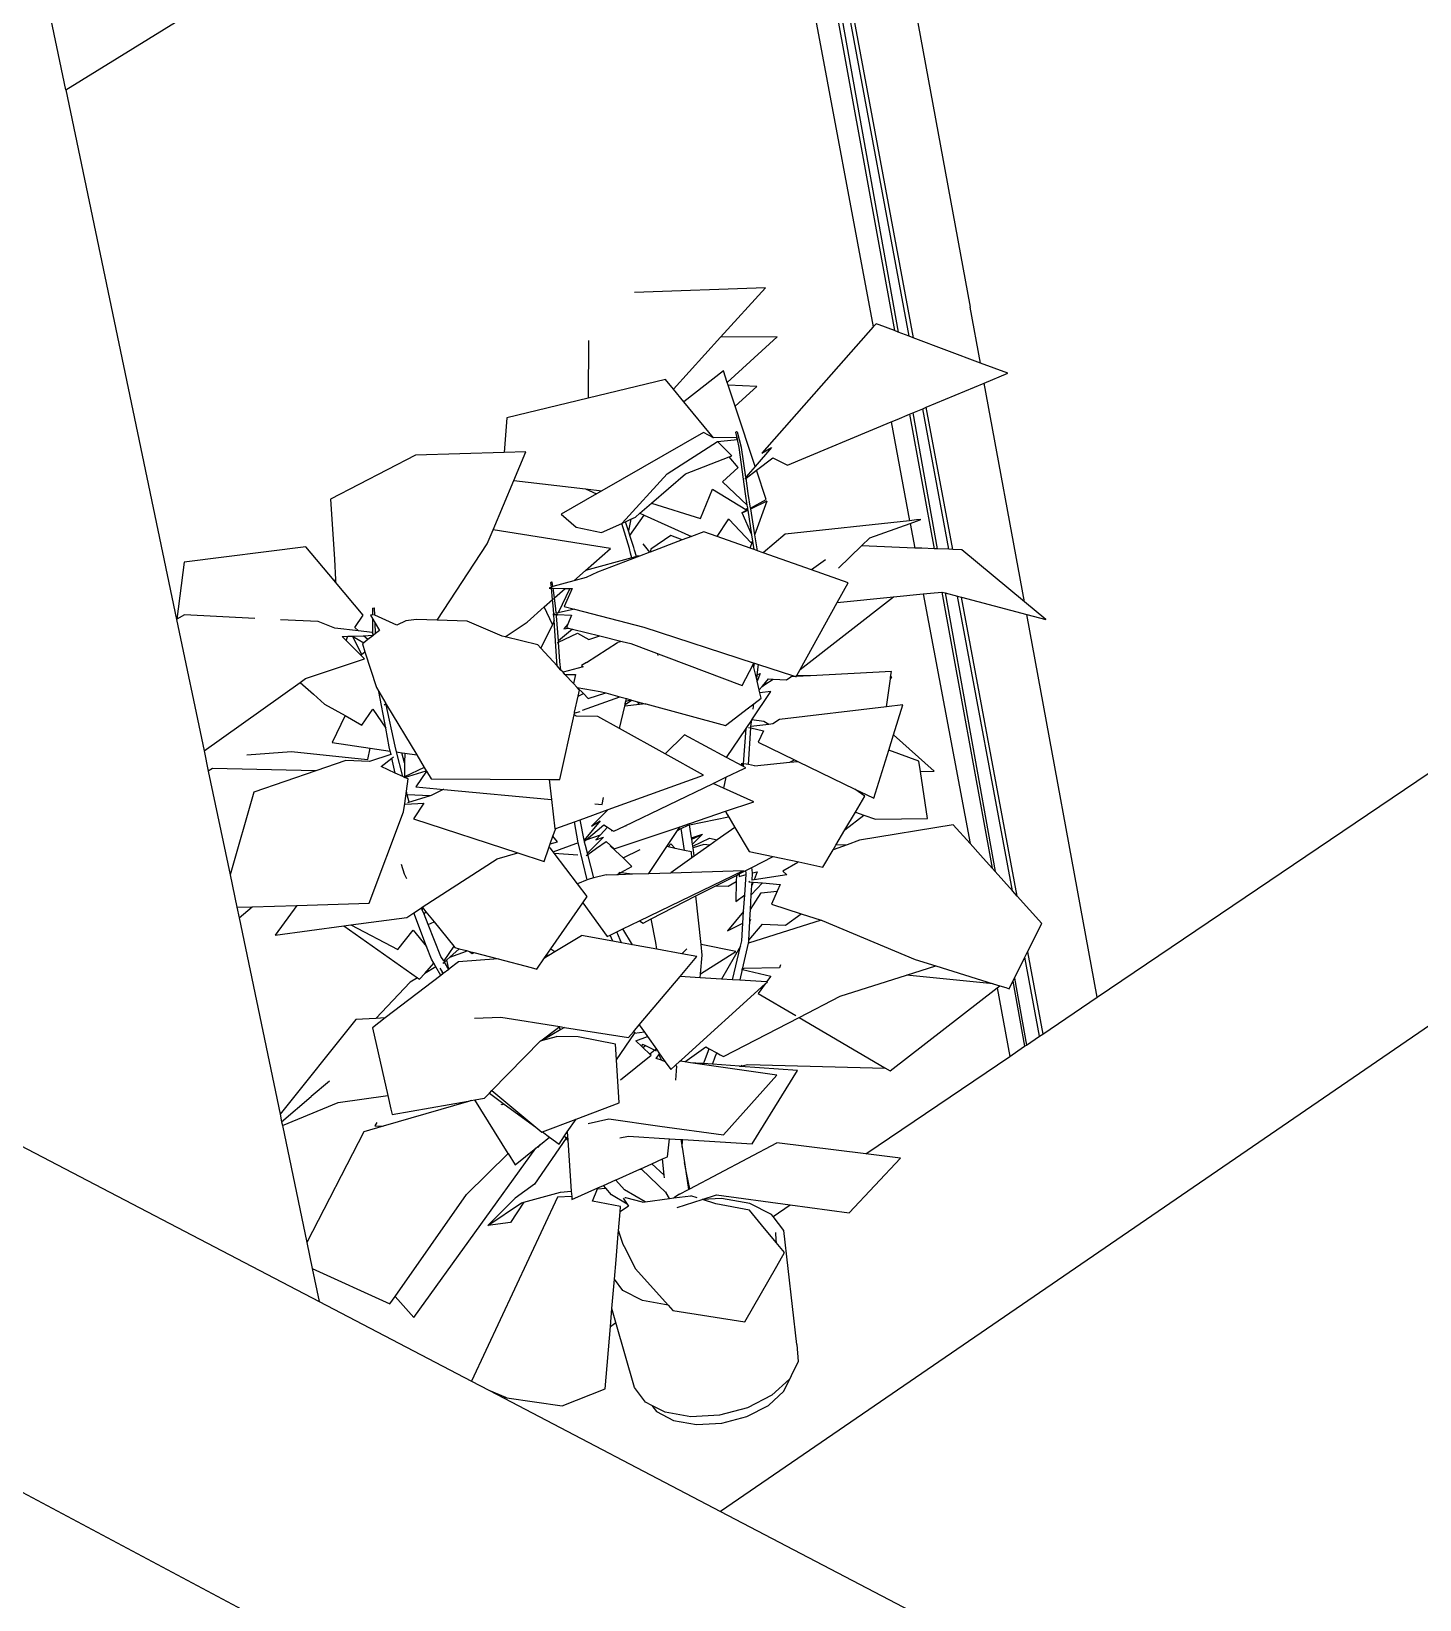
# Model space of a CAD drawing. Header units: millimetres. Extents: x -650 to 3773, y 316 to 2389.
# Drawn here: x 1411.3 to 1486.2, y 1873.1 to 1957.7 of the extents above; entities that cross this region are included whole.
import ezdxf

# ---------------------------------------------------------------- set-up
doc = ezdxf.new("R2010")
doc.units = ezdxf.units.MM

# ---------------------------------------------------------------- blocks, each defined once
blk = doc.blocks.new('A$Ca364616d')
for p, q in [((472.182, 420.642), (287.109, 293.723)), ((251.813, 370.407), (245.608, 400.104)), ((293.642, 396.293), (300.581, 358.678)), ((297.292, 357.121), (290.375, 394.271)), ((290.547, 394.377), (297.512, 357.037)), ((289.843, 393.941), (296.489, 357.423)), ((290.098, 394.099), (296.701, 357.343)), ((251.813, 370.407), (288.692, 393.229)), ((288.692, 393.229), (295.356, 357.614)), ((251.813, 370.407), (257.783, 341.839)), ((289.542, 359.727), (282.47, 359.477)), ((287.122, 357.064), (289.542, 359.727)), ((301.134, 355.671), (300.581, 358.678)), ((284.572, 354.257), (287.122, 357.064)), ((290.169, 357.088), (287.122, 357.064)), ((287.474, 354.625), (290.169, 357.088)), ((295.356, 357.614), (289.345, 350.807)), ((295.513, 357.792), (295.356, 357.614)), ((295.672, 357.732), (295.513, 357.792)), ((296.489, 357.423), (295.672, 357.732)), ((296.701, 357.343), (296.489, 357.423)), ((297.292, 357.121), (296.701, 357.343)), ((297.512, 357.037), (297.292, 357.121)), ((301.134, 355.671), (297.512, 357.037)), ((280.002, 356.881), (279.969, 353.766)), ((302.604, 355.116), (301.134, 355.671)), ((284.143, 354.776), (279.969, 353.766)), ((284.572, 354.257), (284.143, 354.776)), ((287.269, 355.242), (285.131, 353.58)), ((287.474, 354.625), (287.269, 355.242)), ((287.525, 354.474), (287.474, 354.625)), ((289.075, 354.413), (287.525, 354.474)), ((287.901, 353.345), (287.525, 354.474)), ((298.211, 353.283), (301.333, 354.586)), ((301.333, 354.586), (302.604, 355.116)), ((303.503, 342.79), (301.333, 354.586)), ((279.969, 353.766), (275.59, 352.707)), ((285.131, 353.58), (284.572, 354.257)), ((287.901, 353.345), (289.075, 354.413)), ((286.736, 351.641), (285.131, 353.58)), ((288.982, 350.096), (287.901, 353.345)), ((296.645, 352.63), (297.311, 352.908)), ((297.311, 352.908), (297.485, 352.98)), ((297.311, 352.908), (298.631, 345.651)), ((297.485, 352.98), (298.021, 353.204)), ((297.485, 352.98), (298.803, 345.645)), ((298.021, 353.204), (298.211, 353.283)), ((299.432, 345.621), (298.021, 353.204)), ((299.638, 345.613), (298.211, 353.283)), ((275.59, 352.707), (275.446, 350.851)), ((287.937, 351.937), (287.981, 351.969)), ((288.022, 351.568), (287.937, 351.937)), ((287.981, 351.969), (288.023, 351.949)), ((288.251, 351.122), (288.023, 351.949)), ((290.723, 350.159), (296.315, 352.492)), ((296.315, 352.492), (296.645, 352.63)), ((296.315, 352.492), (297.311, 347.166)), ((286.19, 351.929), (280.714, 348.779)), ((284.238, 349.687), (286.957, 351.439)), ((286.732, 351.641), (286.19, 351.929)), ((286.736, 351.641), (286.732, 351.641)), ((287.976, 351.644), (286.736, 351.641)), ((286.957, 351.439), (288.026, 351.548)), ((287.721, 350.662), (286.957, 351.439)), ((288.022, 351.568), (287.976, 351.644)), ((288.033, 351.549), (288.022, 351.568)), ((288.026, 351.548), (288.033, 351.549)), ((288.128, 351.107), (288.026, 351.548)), ((288.463, 348.618), (288.128, 351.107)), ((288.482, 349.52), (288.251, 351.122)), ((289.867, 351.115), (288.982, 350.096)), ((289.345, 350.807), (289.867, 351.115)), ((270.667, 350.699), (266.091, 348.324)), ((275.446, 350.851), (270.667, 350.699)), ((276.611, 350.888), (275.446, 350.851)), ((275.964, 349.34), (276.611, 350.888)), ((285.231, 349.687), (287.589, 350.61)), ((287.589, 350.61), (287.721, 350.662)), ((288.064, 350.036), (287.589, 350.61)), ((289.053, 349.884), (289.935, 350.56)), ((289.935, 350.56), (290.723, 350.159)), ((281.811, 347.031), (284.238, 349.687)), ((283.393, 348.103), (285.231, 349.687)), ((287.226, 349.258), (288.064, 350.036)), ((288.434, 349.447), (288.445, 349.418)), ((288.445, 349.418), (288.492, 349.454)), ((288.982, 350.096), (288.482, 349.52)), ((288.492, 349.454), (288.482, 349.52)), ((288.492, 349.454), (289.053, 349.884)), ((288.612, 348.624), (288.492, 349.454)), ((289.053, 349.884), (289.045, 349.909)), ((289.579, 348.305), (289.053, 349.884)), ((274.847, 346.668), (275.964, 349.34)), ((275.964, 349.34), (279.831, 348.883)), ((280.428, 348.615), (278.529, 347.522)), ((279.831, 348.883), (280.428, 348.615)), ((279.831, 348.883), (280.714, 348.779)), ((280.714, 348.779), (280.428, 348.615)), ((286.03, 347.289), (286.677, 348.858)), ((286.677, 348.858), (288.488, 347.774)), ((288.557, 348.008), (287.226, 349.258)), ((288.557, 348.008), (288.463, 348.618)), ((288.738, 347.849), (288.612, 348.624)), ((266.091, 348.324), (266.295, 345.092)), ((282.767, 347.563), (283.393, 348.103)), ((283.393, 348.103), (286.03, 347.289)), ((288.28, 347.601), (288.594, 347.771)), ((288.287, 347.585), (288.599, 347.737)), ((288.488, 347.774), (288.58, 347.863)), ((288.58, 347.863), (288.557, 348.008)), ((288.594, 347.771), (288.58, 347.863)), ((288.599, 347.737), (288.594, 347.771)), ((288.804, 346.405), (288.599, 347.737)), ((288.738, 347.849), (289.579, 348.305)), ((288.744, 347.808), (288.738, 347.849)), ((288.744, 347.808), (289.622, 348.236)), ((288.972, 346.41), (288.744, 347.808)), ((288.972, 346.41), (289.622, 348.236)), ((278.529, 347.522), (279.331, 346.807)), ((280.705, 346.527), (281.79, 347.022)), ((281.79, 347.022), (281.811, 347.031)), ((282.198, 345.663), (281.79, 347.022)), ((281.811, 347.031), (281.988, 347.112)), ((281.988, 347.112), (282.282, 347.245)), ((282.148, 346.622), (281.988, 347.112)), ((282.282, 347.245), (282.148, 346.622)), ((282.229, 346.374), (282.994, 347.461)), ((282.282, 347.245), (282.529, 347.358)), ((282.529, 347.358), (282.767, 347.563)), ((282.767, 347.563), (282.994, 347.461)), ((282.994, 347.461), (285.544, 346.314)), ((286.942, 346.308), (287.523, 347.212)), ((287.523, 347.212), (287.553, 347.259)), ((287.523, 347.212), (287.573, 347.237)), ((287.553, 347.259), (287.573, 347.237)), ((287.573, 347.237), (288.757, 345.986)), ((288.287, 347.585), (288.28, 347.601)), ((288.804, 346.405), (288.287, 347.585)), ((297.311, 347.166), (290.595, 346.438)), ((295.159, 346.233), (297.338, 347.021)), ((297.679, 347.206), (297.311, 347.166)), ((297.338, 347.021), (297.69, 347.148)), ((297.338, 347.021), (297.587, 345.691)), ((297.923, 347.232), (297.679, 347.206)), ((297.69, 347.148), (297.923, 347.232)), ((274.533, 345.917), (274.847, 346.668)), ((281.176, 345.674), (274.847, 346.668)), ((279.331, 346.807), (280.705, 346.527)), ((282.224, 346.387), (282.148, 346.622)), ((282.207, 346.363), (282.221, 346.364)), ((282.221, 346.364), (282.229, 346.374)), ((282.444, 345.711), (282.229, 346.374)), ((285.049, 346.127), (283.314, 345.47)), ((284.437, 346.368), (283.355, 345.624)), ((285.049, 346.127), (284.437, 346.368)), ((285.544, 346.314), (285.049, 346.127)), ((286.209, 346.566), (285.544, 346.314)), ((286.942, 346.308), (286.209, 346.566)), ((288.713, 345.684), (286.942, 346.308)), ((288.713, 345.684), (288.844, 346.051)), ((288.757, 345.986), (288.844, 346.051)), ((288.857, 346.06), (288.804, 346.405)), ((288.844, 346.051), (288.857, 346.06)), ((288.926, 345.608), (288.857, 346.06)), ((289.113, 345.543), (288.972, 346.41)), ((290.595, 346.438), (289.413, 345.437)), ((294.711, 345.8), (295.159, 346.233)), ((264.755, 345.763), (258.187, 344.922)), ((266.287, 343.933), (264.755, 345.763)), ((271.842, 341.805), (274.533, 345.917)), ((279.83, 344.479), (281.176, 345.674)), ((282.333, 345.167), (279.83, 344.479)), ((282.752, 345.256), (280.475, 344.394)), ((282.265, 345.417), (282.198, 345.663)), ((282.333, 345.167), (282.265, 345.417)), ((282.585, 345.237), (282.333, 345.167)), ((282.484, 345.578), (282.444, 345.711)), ((282.585, 345.237), (282.484, 345.578)), ((282.623, 345.247), (282.585, 345.237)), ((282.752, 345.256), (282.623, 345.247)), ((283.304, 345.466), (282.752, 345.256)), ((283.304, 345.466), (282.95, 345.922)), ((283.314, 345.47), (283.304, 345.466)), ((283.355, 345.624), (283.314, 345.47)), ((288.926, 345.608), (288.713, 345.684)), ((289.113, 345.543), (288.926, 345.608)), ((289.413, 345.437), (289.113, 345.543)), ((292.024, 344.516), (289.413, 345.437)), ((293.473, 344.604), (294.711, 345.8)), ((297.587, 345.691), (294.711, 345.8)), ((297.971, 345.676), (297.587, 345.691)), ((298.631, 345.651), (297.971, 345.676)), ((298.803, 345.645), (298.631, 345.651)), ((299.432, 345.621), (298.803, 345.645)), ((299.638, 345.613), (299.432, 345.621)), ((300.127, 345.594), (299.638, 345.613)), ((303.503, 342.79), (300.127, 345.594)), ((258.187, 344.922), (257.799, 341.847)), ((266.295, 345.092), (266.351, 343.967)), ((279.202, 343.921), (279.83, 344.479)), ((280.475, 344.394), (279.872, 344.104)), ((292.775, 345.046), (292.024, 344.516)), ((293.991, 343.822), (292.024, 344.516)), ((266.351, 343.967), (266.287, 343.933)), ((266.357, 343.85), (266.287, 343.933)), ((266.351, 343.967), (266.357, 343.85)), ((267.845, 342.073), (266.357, 343.85)), ((277.992, 343.586), (277.87, 343.528)), ((277.87, 343.528), (277.998, 343.526)), ((277.966, 343.835), (278.005, 343.859)), ((277.992, 343.586), (277.966, 343.835)), ((277.993, 343.581), (277.992, 343.586)), ((278.062, 342.91), (277.998, 343.526)), ((277.998, 343.526), (278.088, 343.523)), ((278.005, 343.859), (278.044, 343.844)), ((278.028, 343.602), (278.022, 343.6)), ((278.031, 343.603), (278.028, 343.602)), ((278.076, 343.615), (278.044, 343.844)), ((278.076, 343.615), (278.065, 343.613)), ((279.202, 343.921), (278.076, 343.615)), ((278.078, 343.601), (278.076, 343.615)), ((278.16, 342.998), (278.088, 343.523)), ((278.088, 343.523), (278.736, 343.508)), ((278.16, 342.998), (278.736, 343.508)), ((278.989, 343.503), (278.352, 342.192)), ((279.113, 343.5), (278.68, 342.54)), ((278.736, 343.508), (278.989, 343.503)), ((278.989, 343.503), (279.113, 343.5)), ((279.872, 344.104), (279.202, 343.921)), ((293.404, 342.757), (293.991, 343.822)), ((307.429, 321.456), (340.16, 343.591)), ((277.612, 342.511), (278.062, 342.91)), ((278.114, 342.4), (278.062, 342.91)), ((278.074, 342.921), (278.109, 342.952)), ((278.124, 342.966), (278.16, 342.998)), ((278.241, 342.411), (278.16, 342.998)), ((291.413, 339.145), (296.437, 343.055)), ((291.413, 339.145), (293.404, 342.757)), ((293.404, 342.757), (296.437, 343.055)), ((296.437, 343.055), (298.051, 343.214)), ((298.051, 343.214), (298.434, 343.252)), ((298.051, 343.214), (300.57, 329.748)), ((298.434, 343.252), (299.057, 343.313)), ((299.057, 343.313), (299.075, 343.315)), ((299.057, 343.313), (301.768, 328.415)), ((299.075, 343.315), (299.229, 343.274)), ((299.229, 343.274), (301.931, 328.234)), ((299.229, 343.274), (299.903, 343.095)), ((302.863, 327.196), (299.903, 343.095)), ((299.903, 343.095), (300.117, 343.038)), ((300.117, 343.038), (303.629, 342.104)), ((303.113, 326.918), (300.117, 343.038)), ((304.659, 341.83), (303.503, 342.79)), ((257.799, 341.847), (257.783, 341.839)), ((257.783, 341.839), (259.266, 334.743)), ((258.217, 342.081), (257.799, 341.847)), ((262.006, 341.892), (258.217, 342.081)), ((265.412, 341.721), (263.394, 341.822)), ((267.39, 341.407), (267.845, 342.073)), ((268.368, 342.085), (268.243, 342.067)), ((268.243, 342.067), (268.368, 341.858)), ((268.367, 341.064), (268.368, 341.858)), ((268.368, 342.439), (268.414, 342.472)), ((268.368, 342.085), (268.368, 342.439)), ((268.406, 342.091), (268.368, 342.085)), ((268.368, 341.858), (268.494, 341.645)), ((268.414, 342.472), (268.461, 342.441)), ((268.476, 342.075), (268.455, 342.085)), ((268.476, 342.075), (268.461, 342.441)), ((269.668, 341.53), (268.476, 342.075)), ((270.722, 341.841), (270.141, 341.756)), ((271.842, 341.805), (270.722, 341.841)), ((273.451, 341.753), (271.842, 341.805)), ((276.696, 341.698), (277.612, 342.511)), ((278.048, 341.565), (277.612, 342.511)), ((278.13, 342.131), (278.08, 342.11)), ((278.08, 342.11), (278.132, 342.108)), ((278.13, 342.131), (278.114, 342.4)), ((278.157, 342.142), (278.13, 342.131)), ((278.132, 342.108), (278.13, 342.131)), ((278.151, 341.777), (278.132, 342.108)), ((278.132, 342.108), (278.265, 342.103)), ((278.26, 342.171), (278.241, 342.411)), ((278.26, 342.171), (278.251, 342.169)), ((278.352, 342.192), (278.26, 342.171)), ((278.265, 342.103), (278.261, 342.148)), ((278.271, 342.024), (278.265, 342.103)), ((278.265, 342.103), (278.308, 342.101)), ((278.308, 342.101), (278.271, 342.024)), ((278.372, 340.69), (278.271, 342.024)), ((278.328, 342.142), (278.308, 342.101)), ((278.308, 342.101), (279.087, 342.073)), ((279.244, 342.392), (278.352, 342.192)), ((278.68, 342.54), (279.244, 342.392)), ((279.087, 342.073), (278.876, 341.578)), ((279.244, 342.392), (282.987, 341.414)), ((303.629, 342.104), (304.659, 341.83)), ((307.429, 321.456), (303.629, 342.104)), ((266.319, 341.367), (265.412, 341.721)), ((267.588, 341.222), (266.319, 341.367)), ((267.011, 340.929), (267.262, 340.939)), ((267.262, 340.939), (267.75, 339.948)), ((267.262, 340.939), (267.276, 340.939)), ((267.276, 340.939), (267.867, 340.962)), ((267.276, 340.939), (267.876, 340.576)), ((267.588, 341.222), (267.39, 341.407)), ((268.323, 341.138), (267.588, 341.222)), ((267.867, 340.962), (268.367, 340.981)), ((268.097, 340.748), (267.867, 340.962)), ((268.367, 340.959), (268.097, 340.748)), ((268.367, 341.064), (268.323, 341.138)), ((268.367, 341.03), (268.367, 341.064)), ((268.377, 341.046), (268.367, 341.064)), ((268.397, 340.982), (268.367, 340.959)), ((268.367, 340.981), (268.397, 340.982)), ((268.367, 340.959), (268.367, 340.981)), ((268.409, 340.992), (268.397, 340.982)), ((268.409, 340.992), (268.404, 341.001)), ((268.517, 341.076), (268.409, 340.992)), ((268.517, 341.076), (268.494, 341.645)), ((268.494, 341.645), (268.732, 341.244)), ((268.732, 341.244), (268.517, 341.076)), ((270.141, 341.756), (269.668, 341.53)), ((275.333, 340.938), (273.451, 341.753)), ((275.505, 340.896), (275.333, 340.938)), ((275.505, 340.896), (276.696, 341.698)), ((278.048, 341.565), (277.426, 340.284)), ((278.151, 341.777), (278.048, 341.565)), ((278.282, 339.561), (278.151, 341.777)), ((279.135, 341.319), (278.372, 340.69)), ((278.378, 340.612), (279.403, 341.099)), ((278.876, 341.578), (278.666, 341.327)), ((278.666, 341.327), (278.914, 341.374)), ((278.876, 341.578), (278.801, 341.403)), ((278.801, 341.403), (278.914, 341.374)), ((278.914, 341.374), (279.135, 341.319)), ((279.135, 341.319), (280.614, 340.95)), ((279.403, 341.099), (280.014, 340.759)), ((280.014, 340.759), (280.614, 340.95)), ((280.614, 340.95), (281.813, 340.651)), ((282.987, 341.414), (288.928, 339.484)), ((266.711, 340.918), (267.011, 340.929)), ((266.927, 340.704), (266.711, 340.918)), ((266.927, 340.704), (267.011, 340.929)), ((267.923, 339.718), (266.927, 340.704)), ((267.876, 340.576), (267.802, 340.518)), ((267.802, 340.518), (267.941, 340.083)), ((268.097, 340.748), (267.876, 340.576)), ((277.263, 340.461), (275.505, 340.896)), ((277.426, 340.284), (277.263, 340.461)), ((278.303, 339.334), (277.426, 340.284)), ((278.303, 340.595), (278.32, 340.584)), ((278.32, 340.584), (278.378, 340.612)), ((278.376, 340.647), (278.372, 340.69)), ((278.458, 339.573), (278.378, 340.612)), ((279.888, 339.511), (281.568, 340.59)), ((281.813, 340.651), (281.568, 340.59)), ((281.813, 340.651), (282.287, 340.532)), ((282.287, 340.532), (288.288, 338.283)), ((264.739, 338.652), (267.923, 339.718)), ((267.75, 339.948), (267.941, 340.083)), ((267.941, 340.083), (268.555, 338.161)), ((278.303, 339.334), (278.282, 339.561)), ((278.508, 339.11), (278.303, 339.334)), ((278.508, 339.11), (278.458, 339.573)), ((279.708, 339.279), (278.623, 338.986)), ((279.888, 339.511), (279.611, 339.361)), ((279.611, 339.361), (279.708, 339.279)), ((283.747, 339.9), (283.736, 339.959)), ((288.288, 338.283), (288.884, 339.402)), ((288.884, 339.402), (288.928, 339.484)), ((288.92, 339.251), (288.884, 339.402)), ((288.92, 339.251), (288.95, 339.476)), ((289.024, 338.813), (288.92, 339.251)), ((288.928, 339.484), (288.95, 339.476)), ((288.95, 339.476), (289.168, 339.406)), ((289.099, 338.848), (289.168, 339.406)), ((289.168, 339.406), (290.988, 338.814)), ((259.266, 334.743), (264.439, 338.438)), ((264.439, 338.438), (264.739, 338.652)), ((264.439, 338.438), (265.162, 337.804)), ((278.623, 338.986), (278.508, 339.11)), ((278.728, 338.872), (278.623, 338.986)), ((278.728, 338.872), (279.286, 338.862)), ((279.178, 338.384), (278.728, 338.872)), ((279.286, 338.862), (279.178, 338.384)), ((289.024, 338.813), (289.039, 338.82)), ((289.07, 338.618), (289.024, 338.813)), ((289.07, 338.618), (289.099, 338.848)), ((289.096, 338.509), (289.07, 338.618)), ((289.247, 338.917), (289.096, 338.509)), ((289.206, 338.045), (289.096, 338.509)), ((289.099, 338.848), (289.247, 338.917)), ((289.355, 338.221), (289.534, 338.432)), ((289.505, 338.321), (289.957, 338.622)), ((289.534, 338.432), (289.505, 338.321)), ((289.534, 338.432), (289.708, 338.638)), ((289.708, 338.638), (289.957, 338.622)), ((289.957, 338.622), (290.679, 338.573)), ((290.679, 338.573), (290.904, 338.748)), ((290.904, 338.748), (290.988, 338.814)), ((291.151, 338.761), (290.904, 338.748)), ((290.988, 338.814), (291.151, 338.761)), ((291.151, 338.761), (291.194, 338.747)), ((291.194, 338.747), (291.203, 338.764)), ((291.203, 338.764), (291.233, 338.817)), ((291.975, 338.804), (291.203, 338.764)), ((291.233, 338.817), (291.413, 339.145)), ((291.975, 338.804), (291.233, 338.817)), ((296.33, 339.03), (291.975, 338.804)), ((296.066, 337.124), (296.275, 338.631)), ((296.275, 338.631), (296.288, 338.727)), ((296.275, 338.631), (296.353, 338.725)), ((296.288, 338.727), (296.33, 339.03)), ((296.353, 338.725), (296.288, 338.727)), ((265.162, 337.804), (265.767, 337.272)), ((268.555, 338.161), (268.684, 337.946)), ((269.059, 335.972), (268.684, 337.946)), ((268.684, 337.946), (269.066, 337.309)), ((279.377, 338.169), (279.178, 338.384)), ((279.246, 336.834), (279.434, 337.693)), ((279.377, 338.169), (279.387, 338.167)), ((279.507, 338.027), (279.377, 338.169)), ((279.387, 338.167), (280.629, 337.954)), ((279.387, 338.167), (279.718, 337.84)), ((279.434, 337.693), (279.507, 338.027)), ((279.434, 337.693), (279.718, 337.84)), ((279.679, 336.947), (281.692, 337.662)), ((279.718, 337.84), (279.986, 337.575)), ((279.986, 337.575), (280.932, 337.871)), ((280.629, 337.954), (280.932, 337.871)), ((280.932, 337.871), (281.692, 337.662)), ((281.692, 337.662), (282.04, 337.566)), ((282.01, 337.435), (282.04, 337.566)), ((282.04, 337.566), (282.285, 337.498)), ((288.81, 336.421), (289.833, 337.945)), ((288.905, 337.281), (289.314, 337.59)), ((289.206, 338.045), (289.355, 338.221)), ((289.244, 337.887), (289.206, 338.045)), ((289.833, 337.945), (289.244, 337.887)), ((289.314, 337.59), (289.244, 337.887)), ((289.355, 338.221), (289.505, 338.321)), ((265.767, 337.272), (266.866, 336.65)), ((267.764, 336.142), (268.357, 336.995)), ((268.357, 336.995), (269.059, 335.972)), ((268.981, 337.231), (269.066, 337.309)), ((269.066, 337.309), (269.071, 337.302)), ((269.087, 337.228), (269.071, 337.302)), ((269.071, 337.302), (269.109, 337.237)), ((269.087, 337.228), (269.109, 337.237)), ((269.571, 335.007), (269.087, 337.228)), ((269.109, 337.237), (270.734, 334.53)), ((279.214, 336.687), (279.237, 336.79)), ((279.237, 336.79), (279.246, 336.834)), ((279.237, 336.79), (279.282, 336.806)), ((279.246, 336.834), (279.282, 336.806)), ((279.282, 336.806), (279.548, 336.867)), ((281.67, 335.96), (281.948, 337.167)), ((281.948, 337.167), (281.969, 337.255)), ((282.753, 337.246), (281.948, 337.167)), ((281.969, 337.255), (281.978, 337.297)), ((281.969, 337.255), (282.022, 337.29)), ((281.978, 337.297), (282.01, 337.435)), ((282.022, 337.29), (281.978, 337.297)), ((282.01, 337.435), (282.285, 337.498)), ((282.022, 337.29), (282.32, 337.489)), ((282.082, 337.282), (282.022, 337.29)), ((282.285, 337.498), (282.32, 337.489)), ((282.32, 337.489), (282.645, 337.399)), ((282.753, 337.246), (282.645, 337.399)), ((282.645, 337.399), (283.027, 337.294)), ((283.084, 337.279), (282.753, 337.246)), ((283.027, 337.294), (283.084, 337.279)), ((283.084, 337.279), (287.378, 336.124)), ((287.378, 336.124), (288.633, 337.074)), ((288.624, 337.012), (288.633, 337.074)), ((288.633, 337.074), (288.905, 337.281)), ((288.869, 336.992), (288.905, 337.281)), ((296.066, 337.124), (290.289, 336.435)), ((296.955, 337.23), (296.066, 337.124)), ((296.45, 335.607), (296.955, 337.23)), ((266.866, 336.65), (266.178, 335.197)), ((266.866, 336.65), (267.764, 336.142)), ((269.25, 334.97), (269.059, 335.972)), ((278.451, 333.196), (279.214, 336.687)), ((279.326, 336.618), (279.214, 336.687)), ((280.504, 336.607), (279.326, 336.618)), ((281.67, 335.96), (280.504, 336.607)), ((284.129, 334.596), (281.67, 335.96)), ((287.445, 334.39), (288.494, 335.951)), ((288.363, 334.051), (288.494, 335.951)), ((288.494, 335.951), (288.796, 336.401)), ((288.628, 336.013), (288.75, 335.985)), ((288.629, 334.005), (288.75, 335.985)), ((288.75, 335.985), (288.754, 336.046)), ((288.75, 335.985), (289.441, 335.823)), ((288.755, 336.066), (288.756, 336.07)), ((288.756, 336.079), (288.796, 336.401)), ((289.712, 336.174), (288.756, 336.07)), ((288.756, 336.07), (288.756, 336.079)), ((288.796, 336.401), (288.81, 336.421)), ((289.451, 336.34), (288.81, 336.421)), ((289.712, 336.174), (289.451, 336.34)), ((289.94, 336.199), (289.712, 336.174)), ((290.289, 336.435), (289.94, 336.199)), ((266.178, 335.197), (268.218, 334.898)), ((285.168, 335.616), (284.129, 334.596)), ((287.445, 334.39), (285.168, 335.616)), ((289.441, 335.823), (289.149, 335.217)), ((289.149, 335.217), (291.111, 334.266)), ((296.196, 334.792), (296.45, 335.607)), ((298.638, 333.657), (296.45, 335.607)), ((259.266, 334.743), (259.493, 333.655)), ((261.577, 334.541), (263.977, 334.712)), ((263.977, 334.712), (267.215, 334.373)), ((266.91, 334.236), (265.294, 333.677)), ((268.19, 334.171), (266.91, 334.236)), ((267.215, 334.373), (268.092, 334.281)), ((268.092, 334.281), (268.218, 334.898)), ((269.335, 334.551), (268.19, 334.171)), ((268.218, 334.898), (269.302, 334.739)), ((268.816, 333.898), (269.388, 334.357)), ((269.302, 334.739), (269.25, 334.97)), ((269.346, 334.544), (269.302, 334.739)), ((269.346, 334.544), (269.335, 334.551)), ((269.349, 334.529), (269.346, 334.544)), ((269.388, 334.357), (269.484, 334.434)), ((269.569, 333.552), (269.388, 334.357)), ((269.65, 334.688), (269.571, 335.007)), ((269.978, 333.364), (269.65, 334.688)), ((269.65, 334.688), (269.926, 334.648)), ((270.079, 334.104), (269.926, 334.648)), ((269.926, 334.648), (270.084, 334.625)), ((270.084, 334.625), (270.079, 334.104)), ((270.084, 334.625), (270.734, 334.53)), ((270.734, 334.53), (271.142, 333.85)), ((286.204, 333.445), (284.129, 334.596)), ((288.313, 333.922), (287.445, 334.39)), ((290.856, 334.136), (291.111, 334.266)), ((290.856, 334.136), (291.292, 334.178)), ((291.111, 334.266), (291.292, 334.178)), ((291.292, 334.178), (294.36, 332.691)), ((295.387, 332.193), (296.196, 334.792)), ((297.805, 334.199), (296.196, 334.792)), ((297.892, 333.635), (297.805, 334.199)), ((259.713, 333.792), (259.493, 333.655)), ((259.493, 333.655), (260.664, 328.056)), ((265.294, 333.677), (259.713, 333.792)), ((265.294, 333.677), (261.942, 332.518)), ((269.569, 333.552), (268.816, 333.898)), ((269.978, 333.364), (269.569, 333.552)), ((270.043, 333.334), (269.978, 333.364)), ((270.073, 333.348), (270.043, 333.334)), ((270.072, 333.321), (270.043, 333.334)), ((270.072, 333.326), (270.072, 333.321)), ((270.079, 334.104), (270.073, 333.348)), ((271.142, 333.85), (270.073, 333.348)), ((270.074, 333.32), (271.247, 333.675)), ((271.26, 333.654), (270.691, 332.815)), ((271.142, 333.85), (271.247, 333.675)), ((271.247, 333.675), (271.26, 333.654)), ((271.26, 333.654), (271.506, 333.244)), ((281.06, 331.585), (286.204, 333.445)), ((286.719, 332.992), (287.41, 333.325)), ((287.41, 333.325), (287.275, 332.743)), ((287.41, 333.325), (288.382, 333.793)), ((288.226, 334.055), (288.313, 333.922)), ((288.363, 334.051), (288.226, 334.055)), ((288.353, 333.901), (288.313, 333.922)), ((288.353, 333.901), (288.363, 334.051)), ((288.472, 333.837), (288.353, 333.901)), ((288.379, 334.051), (288.363, 334.051)), ((288.629, 334.005), (288.379, 334.051)), ((288.394, 333.798), (288.382, 333.793)), ((288.394, 333.798), (288.472, 333.837)), ((288.94, 333.948), (288.629, 334.005)), ((288.94, 333.948), (290.856, 334.136)), ((297.892, 333.635), (298.638, 333.657)), ((298.281, 331.101), (297.892, 333.635)), ((261.942, 332.518), (260.664, 328.056)), ((270.074, 333.32), (270.072, 333.321)), ((270.266, 333.232), (270.074, 333.32)), ((270.085, 331.915), (270.175, 332.571)), ((270.175, 332.571), (270.266, 333.232)), ((270.224, 332.373), (270.175, 332.571)), ((270.691, 332.815), (272.194, 332.671)), ((271.506, 333.244), (277.867, 333.2)), ((272.158, 332.662), (271.506, 332.34)), ((272.194, 332.671), (272.158, 332.662)), ((272.194, 332.671), (277.997, 332.117)), ((277.867, 333.2), (278.451, 333.196)), ((277.867, 333.2), (277.997, 332.117)), ((281.933, 330.687), (286.719, 332.992)), ((287.275, 332.743), (286.719, 332.992)), ((288.92, 332.006), (287.275, 332.743)), ((294.897, 332.296), (294.36, 332.691)), ((294.36, 332.691), (294.973, 332.394)), ((270.022, 331.463), (270.085, 331.915)), ((270.123, 331.873), (271.117, 331.924)), ((271.464, 332.326), (270.224, 332.373)), ((270.322, 331.978), (270.224, 332.373)), ((271.464, 332.326), (270.227, 331.943)), ((271.117, 331.924), (270.559, 331.081)), ((271.506, 332.34), (271.464, 332.326)), ((277.997, 332.117), (278.185, 330.545)), ((280.345, 331.893), (280.726, 331.856)), ((280.726, 331.856), (280.813, 332.235)), ((287.387, 331.487), (288.92, 332.006)), ((294.393, 331.445), (294.897, 332.296)), ((294.973, 332.394), (294.969, 332.393)), ((294.973, 332.394), (295.387, 332.193)), ((268.167, 326.532), (270.022, 331.463)), ((270.559, 331.081), (276.19, 329.241)), ((278.225, 330.56), (279.232, 330.924)), ((279.232, 330.924), (279.545, 331.037)), ((279.438, 329.791), (279.232, 330.924)), ((279.545, 331.037), (281.06, 331.585)), ((279.765, 329.93), (279.545, 331.037)), ((280.617, 330.972), (279.765, 329.93)), ((281.06, 331.585), (280.153, 330.695)), ((280.153, 330.695), (280.617, 330.972)), ((284.94, 330.659), (285.441, 330.828)), ((285.441, 330.828), (285.456, 330.834)), ((285.444, 330.808), (285.441, 330.828)), ((285.456, 330.834), (285.449, 330.812)), ((285.451, 330.759), (287.55, 331.196)), ((285.456, 330.834), (287.384, 331.487)), ((287.49, 331.3), (287.384, 331.487)), ((287.384, 331.487), (287.387, 331.487)), ((287.387, 331.487), (287.497, 331.298)), ((287.49, 331.3), (287.497, 331.298)), ((287.55, 331.196), (287.49, 331.3)), ((287.497, 331.298), (287.895, 330.62)), ((293.828, 330.493), (294.393, 331.445)), ((293.828, 330.493), (294.847, 331.284)), ((294.393, 331.445), (294.847, 331.284)), ((294.847, 331.284), (295.478, 331.061)), ((295.478, 331.061), (298.281, 331.101)), ((277.934, 329.737), (278.078, 330.143)), ((278.078, 330.143), (278.225, 330.56)), ((278.316, 329.846), (278.078, 330.143)), ((278.185, 330.545), (278.225, 330.56)), ((279.779, 329.864), (279.877, 329.949)), ((279.803, 329.922), (279.877, 329.949)), ((279.877, 329.949), (280.822, 330.765)), ((279.877, 329.949), (280.638, 330.222)), ((280.799, 330.093), (280.254, 329.542)), ((280.638, 330.222), (280.384, 329.954)), ((280.384, 329.954), (280.799, 330.093)), ((281.028, 330.632), (280.638, 330.222)), ((280.822, 330.765), (281.028, 330.632)), ((281.028, 330.632), (281.297, 330.458)), ((281.237, 330.437), (281.297, 330.458)), ((281.297, 330.458), (281.366, 330.413)), ((281.366, 330.413), (281.933, 330.687)), ((281.386, 329.455), (284.94, 330.659)), ((281.933, 330.687), (282.045, 330.726)), ((284.217, 329.582), (284.803, 330.454)), ((284.803, 330.454), (284.94, 330.659)), ((284.803, 330.454), (284.999, 330.553)), ((284.999, 330.553), (285.376, 330.744)), ((285.165, 329.381), (284.999, 330.553)), ((285.376, 330.744), (285.451, 330.759)), ((285.555, 330.058), (285.451, 330.759)), ((285.555, 330.058), (286.141, 330.25)), ((285.566, 329.982), (285.555, 330.058)), ((285.566, 329.982), (286.13, 330.238)), ((285.606, 329.714), (285.566, 329.982)), ((286.13, 330.238), (285.606, 329.714)), ((285.622, 329.606), (286.52, 330.037)), ((286.13, 330.238), (286.133, 330.24)), ((286.141, 330.25), (286.133, 330.24)), ((286.52, 330.037), (286.932, 329.941)), ((286.932, 329.941), (286.531, 329.658)), ((287.895, 330.62), (286.932, 329.941)), ((287.895, 330.62), (288.655, 329.322)), ((293.331, 329.654), (293.828, 330.493)), ((299.669, 330.752), (294.617, 329.925)), ((300.57, 329.748), (299.669, 330.752)), ((275.071, 328.922), (276.19, 329.241)), ((276.19, 329.241), (277.596, 328.781)), ((277.596, 328.781), (277.858, 329.522)), ((277.858, 329.522), (277.934, 329.737)), ((277.938, 329.505), (277.858, 329.522)), ((277.934, 329.737), (278.316, 329.846)), ((278.089, 329.307), (277.938, 329.505)), ((278.089, 329.307), (279.304, 329.743)), ((278.148, 329.229), (278.089, 329.307)), ((278.148, 329.229), (279.414, 329.141)), ((279.399, 327.581), (278.148, 329.229)), ((279.304, 329.743), (279.413, 329.782)), ((279.413, 329.782), (279.438, 329.791)), ((279.413, 329.782), (279.417, 329.748)), ((279.441, 329.773), (279.438, 329.791)), ((279.449, 329.74), (279.441, 329.773)), ((279.923, 327.787), (279.449, 329.74)), ((279.779, 329.864), (279.765, 329.93)), ((279.77, 329.857), (279.779, 329.864)), ((279.787, 329.821), (279.779, 329.864)), ((279.832, 329.646), (279.787, 329.821)), ((279.939, 329.224), (279.832, 329.646)), ((279.864, 329.11), (279.868, 329.105)), ((279.868, 329.105), (279.954, 329.165)), ((280.254, 329.542), (279.939, 329.224)), ((279.954, 329.165), (279.939, 329.224)), ((279.954, 329.165), (280.431, 329.498)), ((280.277, 327.899), (279.954, 329.165)), ((280.431, 329.498), (280.953, 329.863)), ((280.953, 329.863), (281.386, 329.455)), ((281.452, 329.352), (281.165, 329.621)), ((281.859, 328.97), (281.452, 329.352)), ((281.866, 328.97), (282.773, 329.429)), ((283.249, 328.14), (284.217, 329.582)), ((284.293, 329.566), (284.217, 329.582)), ((284.293, 329.566), (284.427, 329.734)), ((284.67, 329.486), (284.293, 329.566)), ((284.427, 329.734), (284.67, 329.486)), ((285.165, 329.381), (284.67, 329.486)), ((285.542, 329.301), (285.165, 329.381)), ((285.575, 328.985), (285.542, 329.301)), ((285.622, 329.606), (285.606, 329.714)), ((285.636, 329.513), (285.622, 329.606)), ((286.208, 329.701), (285.636, 329.513)), ((285.701, 329.073), (285.636, 329.513)), ((286.531, 329.658), (285.701, 329.073)), ((286.531, 329.658), (286.208, 329.701)), ((288.655, 329.322), (289.951, 329.048)), ((292.635, 328.479), (293.19, 329.416)), ((293.952, 329.687), (293.19, 329.416)), ((293.19, 329.416), (293.331, 329.654)), ((293.952, 329.687), (293.331, 329.654)), ((294.617, 329.925), (293.952, 329.687)), ((301.132, 329.123), (300.57, 329.748)), ((301.768, 328.415), (301.132, 329.123)), ((269.898, 328.644), (270.061, 328.116)), ((271.034, 326.31), (275.071, 328.922)), ((281.739, 328.189), (282.341, 328.518)), ((281.859, 328.97), (281.866, 328.97)), ((282.341, 328.518), (281.859, 328.97)), ((282.742, 325.576), (288.349, 328.303)), ((285.575, 328.985), (284.431, 328.178)), ((284.431, 328.178), (288.349, 328.303)), ((285.701, 329.073), (285.575, 328.985)), ((288.12, 328.111), (288.486, 328.298)), ((288.486, 328.298), (288.811, 328.464)), ((288.497, 328.141), (288.486, 328.298)), ((288.811, 328.464), (289.951, 329.048)), ((288.836, 328.164), (288.811, 328.464)), ((289.951, 329.048), (291.338, 328.754)), ((291.277, 328.733), (290.474, 328.253)), ((290.474, 328.253), (290.687, 328.055)), ((291.338, 328.754), (292.635, 328.479)), ((301.931, 328.234), (301.768, 328.415)), ((260.664, 328.056), (261.029, 326.309)), ((270.061, 328.116), (270.174, 327.869)), ((279.923, 327.787), (279.399, 327.581)), ((279.926, 326.887), (279.399, 327.581)), ((280.084, 327.851), (279.923, 327.787)), ((280.277, 327.899), (280.084, 327.851)), ((280.941, 328.066), (280.277, 327.899)), ((280.941, 328.066), (281.549, 328.085)), ((281.549, 328.085), (281.641, 328.136)), ((281.549, 328.085), (281.622, 328.088)), ((281.622, 328.088), (281.641, 328.136)), ((281.622, 328.088), (282.365, 328.111)), ((281.641, 328.136), (281.666, 328.198)), ((281.641, 328.136), (281.739, 328.189)), ((281.666, 328.198), (281.739, 328.189)), ((281.739, 328.189), (282.365, 328.111)), ((282.365, 328.111), (283.249, 328.14)), ((283.249, 328.14), (284.431, 328.178)), ((285.792, 326.921), (286.857, 327.465)), ((286.857, 327.465), (287.97, 328.034)), ((286.857, 327.465), (287.536, 327.454)), ((287.536, 327.454), (287.964, 327.7)), ((287.964, 327.7), (287.945, 326.629)), ((287.97, 328.034), (287.964, 327.7)), ((287.97, 328.034), (288.12, 328.111)), ((288.12, 328.111), (288.12, 327.977)), ((288.12, 327.977), (288.493, 328.074)), ((288.421, 326.982), (288.493, 328.074)), ((288.493, 328.074), (288.497, 328.141)), ((288.674, 327.714), (288.638, 327.687)), ((288.638, 327.687), (288.813, 327.671)), ((288.654, 328.116), (288.657, 328.117)), ((288.776, 326.988), (289.371, 327.621)), ((288.776, 326.988), (288.803, 327.478)), ((288.803, 327.478), (288.813, 327.671)), ((288.874, 327.666), (288.803, 327.478)), ((288.819, 327.78), (288.805, 327.778)), ((288.813, 327.671), (288.874, 327.666)), ((288.819, 327.78), (288.838, 328.14)), ((288.923, 327.796), (288.819, 327.78)), ((288.836, 328.164), (289.088, 328.229)), ((288.838, 328.14), (288.836, 328.164)), ((288.874, 327.666), (289.371, 327.621)), ((289.088, 328.229), (288.923, 327.796)), ((290.687, 328.055), (288.923, 327.796)), ((289.371, 327.621), (290.326, 327.536)), ((290.326, 327.536), (290.171, 327.183)), ((302.863, 327.196), (301.931, 328.234)), ((279.691, 326.55), (279.926, 326.887)), ((283.367, 325.681), (285.792, 326.921)), ((286.068, 324.298), (285.792, 326.921)), ((287.945, 326.629), (288.421, 326.982)), ((288.361, 326.081), (288.421, 326.982)), ((288.733, 326.184), (289.306, 327.084)), ((288.733, 326.184), (288.776, 326.988)), ((289.306, 327.084), (290.171, 327.183)), ((290.171, 327.183), (289.861, 326.473)), ((303.113, 326.918), (302.863, 327.196)), ((304.437, 325.443), (303.113, 326.918)), ((261.029, 326.309), (261.86, 326.335)), ((261.029, 326.309), (261.149, 325.735)), ((261.149, 325.735), (261.86, 326.335)), ((261.149, 325.735), (263.362, 315.142)), ((261.86, 326.335), (264.258, 326.41)), ((264.258, 326.41), (263.106, 324.814)), ((264.258, 326.41), (268.167, 326.532)), ((267.182, 325.361), (270.191, 325.764)), ((270.191, 325.764), (270.575, 326.012)), ((270.575, 326.012), (270.991, 326.282)), ((271.264, 324.202), (270.575, 326.012)), ((270.991, 326.282), (271.034, 326.31)), ((271.033, 326.176), (270.991, 326.282)), ((271.064, 326.273), (271.033, 326.176)), ((271.127, 325.939), (271.033, 326.176)), ((271.034, 326.31), (271.064, 326.273)), ((271.064, 326.273), (271.227, 326.072)), ((271.127, 325.939), (271.227, 326.072)), ((271.349, 325.386), (271.127, 325.939)), ((271.227, 326.072), (271.669, 325.525)), ((277.967, 324.075), (279.691, 326.55)), ((279.691, 326.55), (281.006, 324.732)), ((288.361, 326.081), (287.49, 325.035)), ((288.32, 325.45), (288.361, 326.081)), ((288.704, 325.641), (288.733, 326.184)), ((289.861, 326.473), (291.458, 325.958)), ((290.617, 325.354), (291.458, 325.958)), ((291.458, 325.958), (292.549, 325.607)), ((263.106, 324.814), (266.806, 325.31)), ((266.806, 325.31), (267.182, 325.361)), ((266.806, 325.31), (270.766, 322.507)), ((267.182, 325.361), (269.71, 324.026)), ((269.71, 324.026), (270.536, 325.072)), ((270.536, 325.072), (271.264, 324.202)), ((271.349, 325.386), (271.669, 325.525)), ((272.04, 323.657), (271.349, 325.386)), ((271.669, 325.525), (272.737, 324.207)), ((281.167, 324.81), (281.525, 324.984)), ((281.525, 324.984), (281.845, 325.14)), ((281.711, 324.556), (281.525, 324.984)), ((281.845, 325.14), (282.742, 325.576)), ((282.366, 324.291), (281.845, 325.14)), ((282.742, 325.576), (282.941, 325.462)), ((282.941, 325.462), (283.367, 325.681)), ((283.618, 324.41), (283.367, 325.681)), ((287.49, 325.035), (288.32, 325.45)), ((288.258, 324.504), (288.32, 325.45)), ((292.549, 325.607), (288.619, 324.37)), ((288.645, 324.542), (288.7, 325.558)), ((288.645, 324.542), (289.377, 325.392)), ((288.729, 325.654), (288.7, 325.558)), ((288.7, 325.558), (288.704, 325.641)), ((288.704, 325.641), (288.729, 325.654)), ((289.377, 325.392), (290.617, 325.354)), ((292.549, 325.607), (292.592, 325.593)), ((292.592, 325.593), (297.611, 323.494)), ((303.671, 323.909), (304.437, 325.443)), ((271.525, 323.516), (271.264, 324.202)), ((272.737, 324.207), (272.186, 323.414)), ((272.52, 323.628), (273.014, 324.077)), ((272.737, 324.207), (272.796, 324.134)), ((272.796, 324.134), (273.014, 324.077)), ((273.014, 324.077), (273.416, 323.972)), ((277.716, 323.714), (277.967, 324.075)), ((277.967, 324.075), (278.182, 323.923)), ((278.182, 323.923), (279.624, 324.794)), ((281.304, 324.486), (279.624, 324.794)), ((281.006, 324.732), (281.167, 324.81)), ((281.303, 324.489), (281.167, 324.81)), ((281.304, 324.486), (281.303, 324.489)), ((281.767, 324.401), (281.304, 324.486)), ((281.767, 324.401), (281.711, 324.556)), ((282.366, 324.291), (281.767, 324.401)), ((283.689, 324.048), (282.366, 324.291)), ((283.689, 324.048), (283.618, 324.41)), ((285.031, 323.801), (283.689, 324.048)), ((285.031, 323.801), (285.295, 324.067)), ((287.946, 323.926), (286.068, 324.298)), ((286.128, 323.73), (286.068, 324.298)), ((288.188, 324.214), (287.164, 322.439)), ((287.753, 322.404), (288.188, 324.214)), ((288.188, 324.214), (288.258, 324.504)), ((288.304, 322.98), (288.619, 324.37)), ((288.619, 324.37), (288.641, 324.467)), ((288.641, 324.467), (288.645, 324.542)), ((271.169, 322.747), (271.657, 323.288)), ((271.657, 323.288), (271.525, 323.516)), ((271.765, 323.103), (271.657, 323.288)), ((272.186, 323.414), (272.04, 323.657)), ((272.149, 323.29), (272.221, 323.355)), ((272.186, 323.414), (272.168, 323.388)), ((272.203, 323.385), (272.186, 323.414)), ((272.221, 323.355), (272.359, 323.481)), ((272.458, 322.961), (272.221, 323.355)), ((272.359, 323.481), (272.52, 323.628)), ((272.466, 322.968), (272.359, 323.481)), ((272.981, 323.361), (272.466, 322.968)), ((272.52, 323.628), (273.418, 323.945)), ((275.133, 323.522), (272.981, 323.361)), ((273.418, 323.945), (273.416, 323.972)), ((273.416, 323.972), (273.578, 323.929)), ((273.578, 323.929), (273.718, 323.81)), ((273.578, 323.929), (273.82, 323.866)), ((273.718, 323.81), (273.82, 323.866)), ((273.82, 323.866), (275.133, 323.522)), ((275.133, 323.522), (276.898, 323.059)), ((277.203, 322.979), (277.628, 323.589)), ((277.628, 323.589), (277.852, 323.725)), ((277.628, 323.589), (277.716, 323.714)), ((277.852, 323.725), (277.716, 323.714)), ((277.852, 323.725), (278.182, 323.923)), ((284.935, 322.573), (285.845, 323.652)), ((285.845, 323.652), (285.031, 323.801)), ((286.029, 322.716), (287.946, 323.926)), ((286.029, 322.716), (286.128, 323.73)), ((290.345, 323.199), (290.298, 323.037)), ((297.611, 323.494), (298.73, 323.146)), ((302.963, 322.49), (303.528, 323.622)), ((303.528, 323.622), (303.671, 323.909)), ((304.322, 319.355), (303.528, 323.622)), ((303.671, 323.909), (304.495, 319.472)), ((272.035, 322.638), (269.024, 320.339)), ((270.766, 322.507), (270.385, 322.279)), ((270.766, 322.507), (270.88, 322.426)), ((270.88, 322.426), (271.169, 322.747)), ((271.765, 323.103), (271.169, 322.747)), ((272.035, 322.638), (271.765, 323.103)), ((271.982, 323.023), (272.162, 322.736)), ((272.149, 322.726), (272.035, 322.638)), ((272.09, 322.818), (272.149, 322.726)), ((272.162, 322.736), (272.149, 322.726)), ((272.458, 322.961), (272.162, 322.736)), ((272.466, 322.968), (272.458, 322.961)), ((276.898, 323.059), (277.203, 322.979)), ((282.736, 319.967), (284.935, 322.573)), ((286.009, 322.509), (284.935, 322.573)), ((286.009, 322.509), (286.029, 322.716)), ((287.164, 322.439), (286.009, 322.509)), ((287.753, 322.404), (287.164, 322.439)), ((288.149, 322.38), (287.753, 322.404)), ((289.601, 322.293), (288.149, 322.38)), ((288.172, 322.4), (288.296, 322.946)), ((288.304, 322.98), (288.249, 322.956)), ((288.249, 322.956), (288.296, 322.946)), ((288.296, 322.946), (289.827, 322.602)), ((288.381, 323.014), (288.304, 322.98)), ((290.298, 323.037), (288.381, 323.014)), ((289.827, 322.602), (289.601, 322.293)), ((293.574, 321.51), (297.144, 322.643)), ((297.144, 322.643), (298.73, 323.146)), ((301.813, 322.187), (297.144, 322.643)), ((298.73, 323.146), (301.813, 322.187)), ((302.878, 322.319), (302.963, 322.49)), ((302.963, 322.49), (303.612, 318.875)), ((270.385, 322.279), (268.524, 320.313)), ((285.002, 318.077), (289.515, 322.175)), ((289.515, 322.175), (289.138, 321.659)), ((289.138, 321.659), (291.177, 320.465)), ((289.515, 322.175), (289.642, 322.29)), ((289.642, 322.29), (289.601, 322.293)), ((291.352, 320.363), (293.574, 321.51)), ((296.266, 317.484), (302.028, 321.959)), ((301.813, 322.187), (302.176, 322.074)), ((302.028, 321.959), (302.176, 322.074)), ((302.028, 321.959), (302.718, 318.27)), ((302.176, 322.074), (302.497, 321.975)), ((302.497, 321.975), (302.678, 321.918)), ((302.678, 321.918), (302.878, 322.319)), ((302.878, 322.319), (303.516, 318.81)), ((304.495, 319.472), (307.429, 321.456)), ((267.456, 320.258), (263.362, 315.142)), ((268.524, 320.313), (267.456, 320.258)), ((269.024, 320.339), (268.34, 319.816)), ((268.34, 319.816), (269.171, 316.154)), ((269.024, 320.339), (268.524, 320.313)), ((273.855, 320.338), (275.275, 320.383)), ((275.275, 320.383), (278.447, 319.874)), ((278.232, 319.713), (278.395, 319.835)), ((278.395, 319.835), (278.447, 319.874)), ((278.501, 319.718), (278.395, 319.835)), ((278.447, 319.874), (278.694, 319.834)), ((278.694, 319.834), (278.501, 319.718)), ((278.694, 319.834), (282.155, 319.279)), ((282.419, 319.592), (282.736, 319.967)), ((282.736, 319.967), (283.012, 319.574)), ((287.276, 318.256), (291.352, 320.363)), ((291.352, 320.363), (295.97, 317.658)), ((274.788, 316.421), (277.416, 319.102)), ((277.416, 319.102), (277.533, 319.135)), ((277.416, 319.102), (277.426, 319.112)), ((277.426, 319.112), (278.232, 319.713)), ((278.501, 319.718), (277.533, 319.135)), ((277.533, 319.135), (278.268, 319.342)), ((278.232, 319.713), (278.228, 319.691)), ((279.431, 319.317), (278.268, 319.342)), ((281.457, 318.931), (279.431, 319.317)), ((281.509, 318.076), (282.485, 319.504)), ((282.155, 319.279), (282.419, 319.592)), ((282.505, 319.534), (282.419, 319.592)), ((283.012, 319.574), (282.485, 319.504)), ((282.485, 319.504), (282.505, 319.534)), ((282.555, 319.098), (283.183, 319.332)), ((282.886, 318.788), (282.555, 319.098)), ((283.012, 319.574), (283.183, 319.332)), ((283.183, 319.332), (283.657, 318.661)), ((303.612, 318.875), (304.322, 319.355)), ((304.322, 319.355), (304.495, 319.472)), ((281.509, 318.076), (281.457, 318.931)), ((281.722, 316.996), (283.375, 318.329)), ((282.886, 318.788), (282.914, 318.919)), ((282.925, 318.751), (282.886, 318.788)), ((282.914, 318.919), (283.062, 318.848)), ((282.925, 318.751), (283.062, 318.848)), ((283.303, 318.396), (282.925, 318.751)), ((283.062, 318.848), (283.576, 318.6)), ((283.576, 318.6), (283.303, 318.396)), ((283.375, 318.329), (283.303, 318.396)), ((283.657, 318.661), (283.576, 318.6)), ((283.576, 318.6), (283.641, 318.569)), ((283.653, 318.159), (283.79, 318.354)), ((283.932, 318.055), (283.653, 318.159)), ((283.657, 318.661), (283.832, 318.413)), ((283.79, 318.354), (283.832, 318.413)), ((283.79, 318.354), (283.932, 318.055)), ((283.832, 318.413), (284.139, 317.978)), ((285.183, 317.97), (286.32, 318.781)), ((286.25, 318.006), (286.511, 318.676)), ((286.32, 318.781), (286.511, 318.676)), ((286.511, 318.676), (286.916, 318.454)), ((286.704, 317.889), (286.834, 318.235)), ((286.834, 318.235), (286.916, 318.454)), ((286.916, 318.454), (287.099, 318.353)), ((287.099, 318.353), (287.276, 318.256)), ((294.943, 313.012), (302.718, 318.27)), ((302.718, 318.27), (303.149, 318.561)), ((303.149, 318.561), (303.516, 318.81)), ((303.516, 318.81), (303.612, 318.875)), ((281.652, 315.766), (281.509, 318.076)), ((284.139, 317.978), (283.932, 318.055)), ((284.139, 317.978), (284.433, 317.561)), ((284.433, 317.561), (284.673, 317.779)), ((284.673, 317.779), (284.924, 318.007)), ((284.764, 317.745), (284.673, 317.779)), ((284.714, 316.992), (284.764, 317.745)), ((284.924, 318.007), (285.002, 318.077)), ((284.941, 318.004), (284.924, 318.007)), ((285.002, 318.077), (284.941, 318.004)), ((285.183, 317.97), (284.941, 318.004)), ((285.488, 317.926), (285.183, 317.97)), ((290.147, 317.258), (285.488, 317.926)), ((286.073, 317.883), (285.488, 317.926)), ((286.193, 317.875), (286.073, 317.883)), ((286.193, 317.875), (286.229, 317.958)), ((286.683, 317.839), (286.193, 317.875)), ((286.229, 317.958), (286.25, 318.006)), ((286.683, 317.839), (286.704, 317.889)), ((288.146, 317.732), (286.683, 317.839)), ((287.276, 314.028), (290.147, 317.258)), ((288.146, 317.732), (288.202, 317.745)), ((288.185, 317.729), (288.146, 317.732)), ((288.185, 317.729), (288.202, 317.745)), ((291.258, 317.506), (288.185, 317.729)), ((288.202, 317.745), (288.576, 317.833)), ((288.202, 317.745), (288.259, 317.801)), ((288.576, 317.833), (295.989, 317.632)), ((288.817, 313.549), (291.258, 317.506)), ((295.989, 317.632), (295.97, 317.658)), ((295.97, 317.658), (296.266, 317.484)), ((266.025, 316.93), (265.038, 316.103)), ((274.653, 316.283), (274.788, 316.421)), ((274.788, 316.421), (277.151, 314.454)), ((263.446, 314.742), (265.038, 316.103)), ((263.489, 314.534), (266.492, 315.775)), ((266.492, 315.775), (269.171, 316.154)), ((273.518, 315.838), (268.919, 314.505)), ((269.171, 316.154), (269.338, 315.421)), ((269.404, 315.129), (273.498, 315.851)), ((273.498, 315.851), (273.664, 315.881)), ((273.498, 315.851), (273.518, 315.838)), ((273.664, 315.881), (273.518, 315.838)), ((273.664, 315.881), (273.869, 315.917)), ((273.869, 315.917), (274.382, 316.007)), ((275.661, 313.035), (273.869, 315.917)), ((274.382, 316.007), (274.653, 316.283)), ((274.653, 316.283), (275.454, 315.697)), ((275.326, 315.658), (275.294, 315.676)), ((275.454, 315.697), (275.326, 315.658)), ((275.454, 315.697), (277.151, 314.454)), ((279.325, 314.88), (281.652, 315.766)), ((263.362, 315.142), (263.446, 314.742)), ((263.446, 314.742), (263.489, 314.534)), ((269.338, 315.421), (269.404, 315.129)), ((277.513, 314.189), (279.325, 314.88)), ((278.854, 314.19), (279.325, 314.88)), ((279.975, 314.639), (281.085, 314.894)), ((281.085, 314.894), (283.834, 314.509)), ((248.088, 314.126), (265.474, 305.036)), ((263.489, 314.534), (264.807, 308.227)), ((267.879, 314.204), (264.807, 308.227)), ((268.919, 314.505), (267.879, 314.204)), ((268.578, 314.707), (268.468, 314.524)), ((268.468, 314.524), (268.919, 314.505)), ((277.151, 314.454), (277.483, 314.178)), ((277.4, 313.512), (277.894, 313.91)), ((277.483, 314.178), (277.513, 314.189)), ((277.513, 314.189), (277.894, 313.91)), ((277.894, 313.91), (278.406, 313.535)), ((278.406, 313.535), (278.71, 313.979)), ((278.71, 313.979), (278.854, 314.19)), ((278.797, 313.863), (278.71, 313.979)), ((278.832, 313.914), (278.797, 313.863)), ((278.854, 314.19), (278.884, 313.747)), ((281.682, 313.866), (282.15, 313.955)), ((282.15, 313.955), (284.371, 313.82)), ((283.834, 314.509), (287.276, 314.028)), ((270.579, 304.175), (277.151, 313.311)), ((273.412, 310.809), (275.661, 313.035)), ((275.661, 313.035), (276.044, 312.419)), ((276.044, 312.419), (277.151, 313.311)), ((278.797, 313.863), (277.079, 311.376)), ((277.151, 313.311), (277.249, 313.391)), ((277.249, 313.391), (277.4, 313.512)), ((277.249, 313.391), (277.28, 313.371)), ((277.28, 313.371), (277.4, 313.512)), ((278.884, 313.747), (278.797, 313.863)), ((278.884, 313.747), (279.069, 310.996)), ((284.251, 312.853), (284.371, 313.82)), ((284.371, 313.82), (284.979, 313.783)), ((284.979, 313.783), (285.041, 313.365)), ((284.979, 313.783), (285.082, 313.776)), ((285.041, 313.365), (285.064, 313.728)), ((285.041, 313.365), (285.164, 312.542)), ((285.064, 313.728), (285.082, 313.776)), ((285.082, 313.776), (288.817, 313.549)), ((285.459, 311.131), (290.155, 313.605)), ((294.943, 313.012), (290.155, 313.605)), ((281.481, 311.609), (282.765, 312.186)), ((282.765, 312.186), (282.82, 312.21)), ((282.765, 312.186), (282.856, 312.176)), ((282.82, 312.21), (283.409, 312.475)), ((282.856, 312.176), (282.82, 312.21)), ((284.182, 310.911), (282.856, 312.176)), ((283.409, 312.475), (283.985, 312.733)), ((284.08, 311.856), (283.409, 312.475)), ((283.985, 312.733), (284.251, 312.853)), ((284.08, 311.856), (283.985, 312.733)), ((285.273, 311.98), (285.164, 312.542)), ((285.164, 312.542), (285.381, 311.09)), ((294.053, 309.826), (296.821, 312.779)), ((296.821, 312.779), (294.943, 313.012)), ((277.079, 311.376), (276.044, 310.625)), ((280.808, 311.307), (281.469, 311.603)), ((281.469, 311.603), (281.481, 311.609)), ((281.478, 311.593), (281.469, 311.603)), ((281.478, 311.593), (281.481, 311.609)), ((281.93, 311.073), (281.478, 311.593)), ((284.095, 311.722), (284.08, 311.856)), ((285.459, 311.131), (285.273, 311.98)), ((269.562, 305.322), (273.412, 310.809)), ((278.326, 310.668), (273.682, 300.744)), ((274.562, 309.139), (276.044, 310.625)), ((276.508, 310.407), (278.483, 310.946)), ((279.089, 310.707), (278.326, 310.668)), ((278.483, 310.946), (279.069, 310.996)), ((279.069, 310.996), (279.089, 310.707)), ((279.089, 310.707), (279.1, 310.539)), ((279.1, 310.539), (280.502, 311.169)), ((280.22, 310.451), (280.481, 311.115)), ((280.481, 311.115), (280.502, 311.169)), ((280.481, 311.115), (280.937, 311.154)), ((280.502, 311.169), (280.808, 311.307)), ((280.937, 311.154), (280.808, 311.307)), ((281.233, 310.804), (280.937, 311.154)), ((282.087, 310.3), (281.233, 310.804)), ((281.869, 310.617), (282.087, 310.3)), ((283.047, 310.43), (281.93, 311.073)), ((282.013, 310.643), (281.96, 310.639)), ((282.905, 310.412), (282.013, 310.643)), ((283.047, 310.43), (284.372, 310.604)), ((284.182, 310.911), (284.178, 310.952)), ((284.183, 310.909), (284.182, 310.911)), ((284.372, 310.604), (284.183, 310.909)), ((284.372, 310.604), (284.598, 310.634)), ((284.908, 310.84), (284.598, 310.634)), ((284.598, 310.634), (285.507, 310.754)), ((284.778, 310.113), (286.128, 310.555)), ((284.908, 310.84), (285.381, 311.09)), ((285.381, 311.09), (285.459, 311.131)), ((285.863, 310.64), (285.507, 310.754)), ((286.128, 310.555), (286.898, 310.807)), ((286.135, 310.553), (286.128, 310.555)), ((287.171, 310.609), (286.135, 310.553)), ((286.867, 310.319), (286.135, 310.553)), ((286.898, 310.807), (290.876, 310.262)), ((288.703, 310.34), (287.171, 310.609)), ((274.562, 309.139), (276.38, 310.372)), ((276.508, 310.407), (275.782, 309.315)), ((276.38, 310.372), (276.508, 310.407)), ((281.722, 310.164), (280.22, 310.451)), ((281.611, 308.851), (281.698, 309.885)), ((281.7, 309.886), (281.698, 309.885)), ((282.161, 310.192), (281.7, 309.886)), ((281.7, 309.886), (281.722, 310.164)), ((282.087, 310.3), (282.161, 310.192)), ((282.905, 310.412), (283.047, 310.43)), ((288.675, 309.971), (286.867, 310.319)), ((289.331, 309.179), (288.675, 309.971)), ((289.871, 309.74), (288.703, 310.34)), ((289.951, 309.636), (289.871, 309.74)), ((289.951, 309.636), (290.876, 310.262)), ((290.534, 308.881), (289.951, 309.636)), ((290.876, 310.262), (294.053, 309.826)), ((275.782, 309.315), (274.562, 309.139)), ((281.597, 308.687), (281.611, 308.851)), ((281.611, 308.851), (281.651, 308.735)), ((290.113, 308.235), (289.331, 309.179)), ((291.231, 302.724), (290.534, 308.881)), ((323.671, 255.212), (223.338, 308.662)), ((264.807, 308.227), (265.099, 306.829)), ((281.479, 307.287), (281.597, 308.687)), ((281.651, 308.735), (281.597, 308.687)), ((281.651, 308.735), (281.854, 308.146)), ((281.854, 308.146), (281.922, 308.012)), ((281.922, 308.012), (282.527, 306.8)), ((290.073, 308.759), (290.104, 308.354)), ((290.104, 308.354), (290.113, 308.235)), ((290.572, 307.68), (290.113, 308.235)), ((281.391, 306.248), (281.479, 307.287)), ((290.158, 306.954), (290.572, 307.68)), ((265.099, 306.829), (269.276, 304.916)), ((265.099, 306.829), (265.474, 305.036)), ((282.527, 306.8), (284.286, 304.854)), ((288.435, 303.941), (290.158, 306.954)), ((290.158, 306.954), (290.16, 306.951)), ((281.257, 304.673), (281.391, 306.248)), ((281.849, 305.646), (281.391, 306.248)), ((282.907, 305.098), (281.849, 305.646)), ((265.474, 305.036), (273.682, 300.744)), ((269.276, 304.916), (269.562, 305.322)), ((269.562, 305.322), (270.579, 304.175)), ((281.175, 303.701), (281.257, 304.673)), ((281.477, 303.905), (281.257, 304.673)), ((284.286, 304.854), (282.907, 305.098)), ((284.286, 304.854), (284.544, 304.568)), ((284.544, 304.568), (288.435, 303.941)), ((281.175, 303.701), (281.477, 303.905)), ((282.48, 300.397), (281.477, 303.905)), ((280.891, 300.34), (281.175, 303.701)), ((291.231, 302.724), (291.301, 301.806)), ((291.301, 301.806), (290.943, 301.075)), ((273.682, 300.744), (274.622, 300.253)), ((278.568, 299.423), (280.891, 300.34)), ((283.072, 299.616), (282.48, 300.397)), ((290.836, 300.856), (289.89, 299.99)), ((290.533, 300.208), (290.945, 301.049)), ((290.943, 301.075), (290.836, 300.856)), ((290.945, 301.049), (290.943, 301.075)), ((274.622, 300.253), (275.524, 299.879)), ((274.622, 300.253), (275.442, 299.824)), ((275.442, 299.824), (275.524, 299.879)), ((275.442, 299.824), (287.109, 293.723)), ((275.524, 299.879), (275.585, 299.854)), ((275.585, 299.854), (278.568, 299.423)), ((283.403, 299.443), (283.072, 299.616)), ((289.89, 299.99), (288.575, 299.313)), ((289.694, 299.44), (290.533, 300.208)), ((283.403, 299.443), (283.657, 299.108)), ((284.123, 299.068), (283.403, 299.443)), ((283.657, 299.108), (284.588, 298.623)), ((285.506, 298.822), (284.123, 299.068)), ((287.053, 298.907), (285.506, 298.822)), ((288.575, 299.313), (287.053, 298.907)), ((287.182, 298.481), (288.53, 298.84)), ((288.53, 298.84), (289.694, 299.44)), ((284.588, 298.623), (285.812, 298.405)), ((285.812, 298.405), (287.182, 298.481)), ((287.109, 293.723), (339.15, 266.513))]:
    blk.add_line(p, q)

msp = doc.modelspace()

# ---------------------------------------------------------------- block references
msp.add_blockref('A$Ca364616d', (1161.387, 1584.181))

doc.saveas('drawing.dxf')
